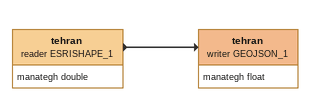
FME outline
tehran (reader ESRISHAPE_1)
    attributes: manategh double
    -> tehran (writer GEOJSON_1)
tehran (writer GEOJSON_1)
    attributes: manategh float
